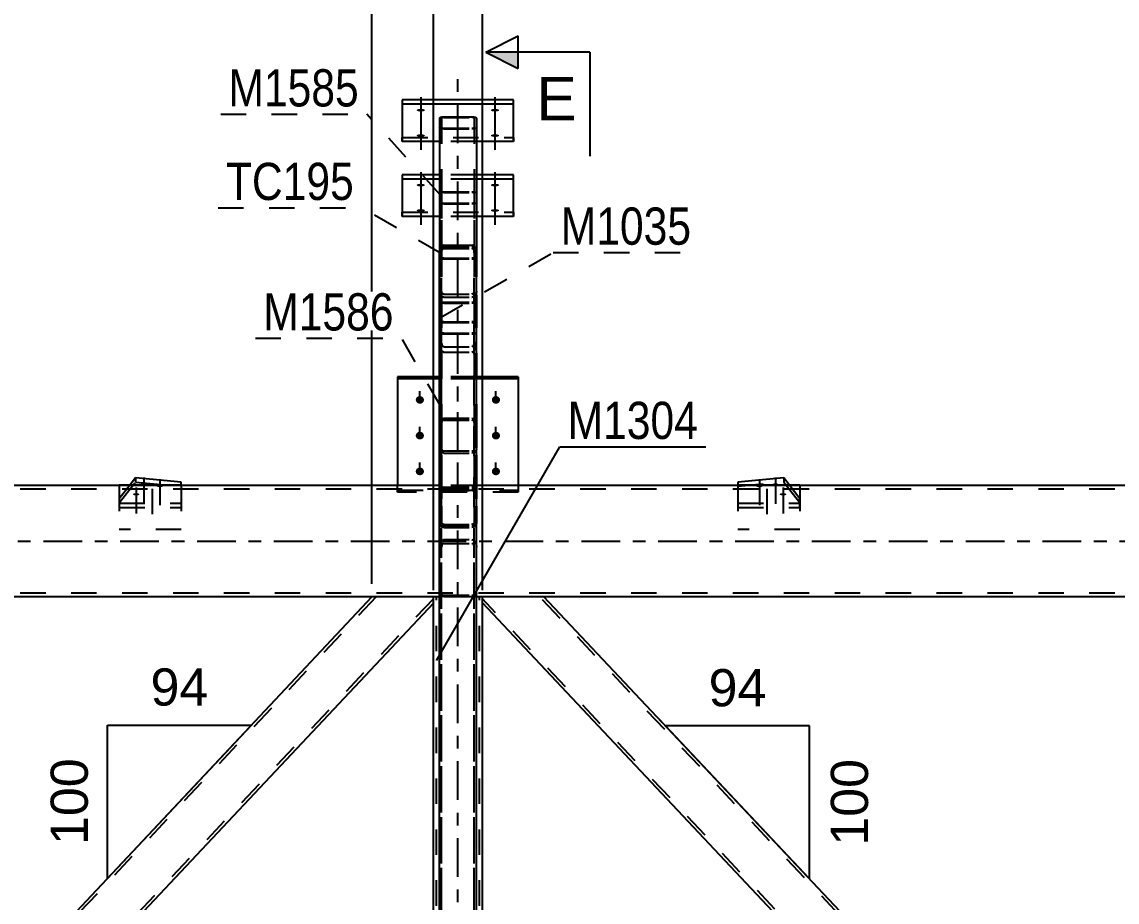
# Model space of a CAD drawing. Header units: millimetres. Extents: x -82 to 1107, y -546 to 295.
# Drawn here: x 76.4 to 160.7, y -27.8 to 40 of the extents above; entities that cross this region are included whole.
import ezdxf

# ---------------------------------------------------------------- set-up
doc = ezdxf.new("R2010")
doc.units = ezdxf.units.MM
doc.linetypes.add('DXK_LINE_DOT2', pattern=[3.9198, 1.9599, -1.9599])
doc.linetypes.add('DXK_LINE_DOT3', pattern=[5.9187, 2.979, -0.9799, 0.9799, -0.9799])
doc.styles.add('Arial', font='ARIAL.TTF', dxfattribs={"height": 0.2})
doc.styles.add('Arial Narrow', font='ARIALN.TTF', dxfattribs={"height": 0.2})

# ---------------------------------------------------------------- blocks, each defined once
blk = doc.blocks.new('Part-761553693-1485 - 1360')
at = {"color": 2, "linetype": 'Continuous'}
for p, q in [((108.557, 32.561), (108.583, 32.604)), ((108.557, 32.561), (108.557, 22.311)), ((108.583, 32.604), (108.657, 32.64)), ((108.657, 32.64), (108.769, 32.664)), ((108.769, 32.664), (108.9, 32.673)), ((108.9, 32.673), (111.071, 32.673)), ((111.071, 32.673), (111.202, 32.664)), ((111.202, 32.664), (111.314, 32.64)), ((111.314, 32.64), (111.388, 32.604)), ((111.388, 32.604), (111.414, 32.561)), ((111.414, 32.561), (111.414, 22.31)), ((108.583, 22.59), (108.557, 22.548)), ((108.642, 22.619), (108.583, 22.59)), ((111.328, 22.619), (111.388, 22.59)), ((111.414, 22.548), (111.388, 22.59))]:
    blk.add_line(p, q, dxfattribs=at)
at = {"color": 7, "linetype": 'DXK_LINE_DOT2'}
for p, q in [((108.741, 32.582), (108.728, 32.561)), ((108.728, 32.561), (108.728, 21.841)), ((108.779, 32.6), (108.741, 32.582)), ((108.834, 32.613), (108.779, 32.6)), ((108.9, 32.617), (108.834, 32.613)), ((108.9, 32.617), (111.071, 32.617)), ((111.137, 32.613), (111.071, 32.617)), ((111.192, 32.6), (111.137, 32.613)), ((111.23, 32.582), (111.192, 32.6)), ((111.243, 32.561), (111.23, 32.582)), ((111.243, 32.561), (111.243, 21.841)), ((108.583, 31.812), (108.557, 31.855)), ((108.657, 31.776), (108.583, 31.812)), ((108.769, 31.752), (108.657, 31.776)), ((108.728, 31.855), (108.741, 31.833)), ((108.741, 31.833), (108.779, 31.815)), ((108.9, 31.743), (108.769, 31.752)), ((108.779, 31.815), (108.834, 31.803)), ((108.834, 31.803), (108.9, 31.799)), ((108.9, 31.799), (111.071, 31.799)), ((108.9, 31.743), (111.071, 31.743)), ((111.071, 31.799), (111.137, 31.803)), ((111.202, 31.752), (111.071, 31.743)), ((111.137, 31.803), (111.192, 31.815)), ((111.192, 31.815), (111.23, 31.833)), ((111.314, 31.776), (111.202, 31.752)), ((111.23, 31.833), (111.243, 31.855)), ((111.388, 31.812), (111.314, 31.776)), ((111.414, 31.855), (111.388, 31.812)), ((108.557, 22.311), (108.557, 21.841)), ((108.657, 22.626), (108.642, 22.619)), ((108.769, 22.651), (108.657, 22.626)), ((108.728, 22.548), (108.741, 22.569)), ((108.741, 22.569), (108.779, 22.587)), ((108.9, 22.659), (108.769, 22.651)), ((108.779, 22.587), (108.834, 22.599)), ((108.834, 22.599), (108.9, 22.603)), ((108.9, 22.659), (111.071, 22.659)), ((108.9, 22.603), (111.071, 22.603)), ((111.202, 22.651), (111.071, 22.659)), ((111.071, 22.603), (111.137, 22.599)), ((111.137, 22.599), (111.192, 22.587)), ((111.192, 22.587), (111.23, 22.569)), ((111.314, 22.626), (111.202, 22.651)), ((111.23, 22.569), (111.243, 22.548)), ((111.314, 22.626), (111.328, 22.619)), ((111.414, 22.31), (111.414, 21.841)), ((108.557, 21.841), (108.583, 21.798)), ((108.583, 21.798), (108.657, 21.762)), ((108.657, 21.762), (108.769, 21.738)), ((108.741, 21.82), (108.728, 21.841)), ((108.779, 21.802), (108.741, 21.82)), ((108.769, 21.738), (108.9, 21.73)), ((108.834, 21.79), (108.779, 21.802)), ((108.9, 21.785), (108.834, 21.79)), ((108.9, 21.785), (111.071, 21.785)), ((108.9, 21.73), (111.071, 21.73)), ((111.137, 21.79), (111.071, 21.785)), ((111.071, 21.73), (111.202, 21.738)), ((111.192, 21.802), (111.137, 21.79)), ((111.23, 21.82), (111.192, 21.802)), ((111.202, 21.738), (111.314, 21.762)), ((111.243, 21.841), (111.23, 21.82)), ((111.314, 21.762), (111.388, 21.798)), ((111.388, 21.798), (111.414, 21.841))]:
    blk.add_line(p, q, dxfattribs=at)
blk = doc.blocks.new('Part-761553693-1488 - 1360')
at = {"color": 2, "linetype": 'Continuous'}
for p, q in [((108.9, 22.791), (108.768, 22.755)), ((108.9, 22.791), (111.071, 22.791)), ((111.202, 22.755), (111.071, 22.791)), ((108.583, 22.494), (108.557, 22.31)), ((108.657, 22.65), (108.583, 22.494)), ((108.768, 22.755), (108.657, 22.65)), ((111.314, 22.65), (111.202, 22.755)), ((111.388, 22.494), (111.314, 22.65)), ((111.414, 22.31), (111.388, 22.494))]:
    blk.add_line(p, q, dxfattribs=at)
at = {"color": 7, "linetype": 'DXK_LINE_DOT2'}
for p, q in [((108.557, 22.31), (108.557, 1.43)), ((108.728, 22.31), (108.741, 22.402)), ((108.728, 22.31), (108.728, 1.43)), ((108.741, 22.402), (108.778, 22.48)), ((108.778, 22.48), (108.834, 22.532)), ((108.834, 22.532), (108.9, 22.551)), ((108.9, 22.551), (111.071, 22.551)), ((111.071, 22.551), (111.137, 22.532)), ((111.137, 22.532), (111.192, 22.48)), ((111.192, 22.48), (111.229, 22.402)), ((111.229, 22.402), (111.243, 22.31)), ((111.243, 22.31), (111.243, 1.43)), ((111.414, 22.31), (111.414, 1.43)), ((108.557, 19.266), (108.583, 19.082)), ((108.583, 19.082), (108.657, 18.926)), ((108.657, 18.926), (108.768, 18.821)), ((108.741, 19.174), (108.728, 19.266)), ((108.768, 19.117), (108.741, 19.174)), ((108.778, 19.096), (108.768, 19.117)), ((108.768, 18.821), (108.9, 18.785)), ((108.834, 19.044), (108.778, 19.096)), ((108.9, 19.025), (108.834, 19.044)), ((108.9, 19.025), (111.071, 19.025)), ((108.9, 18.785), (111.071, 18.785)), ((111.137, 19.044), (111.071, 19.025)), ((111.071, 18.785), (111.202, 18.821)), ((111.192, 19.096), (111.137, 19.044)), ((111.192, 19.096), (111.202, 19.117)), ((111.202, 19.117), (111.229, 19.174)), ((111.202, 18.821), (111.314, 18.926)), ((111.229, 19.174), (111.243, 19.266)), ((111.314, 18.926), (111.388, 19.082)), ((111.388, 19.082), (111.414, 19.266)), ((108.557, 3.726), (108.583, 3.865)), ((108.741, 3.796), (108.728, 3.726)), ((108.778, 3.855), (108.741, 3.796)), ((108.768, 4.061), (108.9, 4.089)), ((108.834, 3.894), (108.778, 3.855)), ((108.9, 3.908), (108.834, 3.894)), ((108.9, 4.089), (111.071, 4.089)), ((108.9, 3.908), (111.071, 3.908)), ((111.071, 4.089), (111.202, 4.061)), ((111.137, 3.894), (111.071, 3.908)), ((111.192, 3.855), (111.137, 3.894)), ((111.229, 3.796), (111.192, 3.855)), ((111.243, 3.726), (111.229, 3.796)), ((111.388, 3.865), (111.414, 3.726)), ((108.583, 1.291), (108.557, 1.43)), ((108.728, 1.43), (108.741, 1.36)), ((108.741, 1.36), (108.778, 1.301)), ((108.9, 1.067), (108.768, 1.095)), ((108.778, 1.301), (108.834, 1.262)), ((108.834, 1.262), (108.9, 1.248)), ((108.9, 1.248), (111.071, 1.248)), ((108.9, 1.067), (111.071, 1.067)), ((111.071, 1.248), (111.137, 1.262)), ((111.202, 1.095), (111.071, 1.067)), ((111.137, 1.262), (111.192, 1.301)), ((111.192, 1.301), (111.229, 1.36)), ((111.229, 1.36), (111.243, 1.43)), ((111.414, 1.43), (111.388, 1.291))]:
    blk.add_line(p, q, dxfattribs=at)
for centre, start, end in [((108.913, 3.739), 114.13751, 159.07387), ((111.058, 3.739), 20.92613, 65.86249), ((108.913, 1.417), 200.92613, 245.86249), ((111.058, 1.417), 294.13751, 339.07387)]:
    blk.add_arc(centre, 0.353, start, end, dxfattribs=at)
blk = doc.blocks.new('Part-761553693-1512 - 1360')
at = {"color": 7, "linetype": 'DXK_LINE_DOT2'}
for p, q in [((108.768, 0.083), (108.9, 0.128)), ((108.9, 0.128), (111.071, 0.128)), ((111.071, 0.128), (111.202, 0.083)), ((108.557, -0.455), (108.583, -0.232)), ((108.557, -74.15), (108.557, -0.455)), ((108.741, -0.344), (108.728, -0.455)), ((108.728, -74.15), (108.728, -0.455)), ((108.9, -0.164), (108.834, -0.186)), ((108.9, -0.164), (111.071, -0.164)), ((111.137, -0.186), (111.071, -0.164)), ((111.243, -0.455), (111.229, -0.344)), ((111.243, -74.15), (111.243, -0.455)), ((111.388, -0.232), (111.414, -0.455)), ((111.414, -74.15), (111.414, -0.455)), ((108.557, -4.014), (108.58, -4.118)), ((108.58, -4.118), (108.583, -4.126)), ((108.583, -4.126), (108.657, -4.187)), ((108.657, -4.187), (108.768, -4.229)), ((108.728, -4.014), (108.741, -4.072)), ((108.741, -4.072), (108.778, -4.118)), ((108.778, -4.118), (108.834, -4.141)), ((108.834, -4.141), (108.9, -4.148)), ((108.9, -4.148), (111.071, -4.148)), ((111.071, -4.148), (111.137, -4.141)), ((111.137, -4.141), (111.192, -4.12)), ((111.192, -4.12), (111.229, -4.072)), ((111.202, -4.229), (111.314, -4.187)), ((111.229, -4.072), (111.243, -4.014)), ((111.314, -4.187), (111.388, -4.126)), ((111.39, -4.118), (111.388, -4.126)), ((111.414, -4.014), (111.39, -4.118)), ((108.768, -4.229), (108.9, -4.243)), ((108.9, -4.243), (111.071, -4.243)), ((111.071, -4.243), (111.202, -4.229))]:
    blk.add_line(p, q, dxfattribs=at)
for centre, radius, start, end in [((109.111, -0.331), 0.538, 129.63838, 169.4395), ((110.859, -0.331), 0.538, 10.5605, 50.36162), ((109.006, -0.393), 0.269, 129.63838, 169.4395), ((110.965, -0.393), 0.269, 10.5605, 50.36162)]:
    blk.add_arc(centre, radius, start, end, dxfattribs=at)
blk = doc.blocks.new('Part-761553693-6361 - 1360')
at = {"color": 7, "linetype": 'DXK_LINE_DOT2'}
for p, q in [((108.557, -36.224), (108.557, 18.785)), ((108.728, 18.785), (108.557, 18.785)), ((108.728, -36.224), (108.728, 18.785)), ((111.243, -36.224), (111.243, 18.785)), ((111.243, 18.785), (111.414, 18.785)), ((111.414, -36.224), (111.414, 18.785)), ((108.583, 18.415), (108.557, 18.475)), ((108.657, 18.364), (108.583, 18.415)), ((108.768, 18.33), (108.657, 18.364)), ((108.728, 18.475), (108.741, 18.445)), ((108.741, 18.445), (108.778, 18.42)), ((108.9, 18.318), (108.768, 18.33)), ((108.778, 18.42), (108.834, 18.402)), ((108.834, 18.402), (108.9, 18.396)), ((108.9, 18.396), (111.071, 18.396)), ((108.9, 18.318), (111.071, 18.318)), ((111.071, 18.396), (111.137, 18.402)), ((111.202, 18.33), (111.071, 18.318)), ((111.137, 18.402), (111.192, 18.42)), ((111.192, 18.42), (111.229, 18.445)), ((111.314, 18.364), (111.202, 18.33)), ((111.229, 18.445), (111.243, 18.475)), ((111.388, 18.415), (111.314, 18.364)), ((111.414, 18.475), (111.388, 18.415)), ((108.557, 15.351), (108.583, 15.05)), ((108.741, 15.2), (108.728, 15.351)), ((111.243, 15.351), (111.229, 15.2)), ((111.388, 15.05), (111.414, 15.351)), ((108.768, 14.624), (108.9, 14.565)), ((108.9, 14.958), (108.834, 14.988)), ((108.9, 14.958), (111.071, 14.958)), ((108.9, 14.565), (111.071, 14.565)), ((111.137, 14.988), (111.071, 14.958)), ((111.071, 14.565), (111.202, 14.624)), ((108.557, -34.232), (108.583, -34.112)), ((108.583, -34.112), (108.657, -34.01)), ((108.657, -34.01), (108.768, -33.942)), ((108.741, -34.172), (108.728, -34.232)), ((108.778, -34.121), (108.741, -34.172)), ((108.768, -33.942), (108.9, -33.918)), ((108.834, -34.087), (108.778, -34.121)), ((108.9, -34.075), (108.834, -34.087)), ((108.9, -33.918), (111.071, -33.918)), ((108.9, -34.075), (111.071, -34.075)), ((111.071, -33.918), (111.202, -33.942)), ((111.137, -34.087), (111.071, -34.075)), ((111.192, -34.121), (111.137, -34.087)), ((111.229, -34.172), (111.192, -34.121)), ((111.202, -33.942), (111.314, -34.01)), ((111.243, -34.232), (111.229, -34.172)), ((111.314, -34.01), (111.388, -34.112)), ((111.388, -34.112), (111.414, -34.232)), ((108.583, -36.344), (108.557, -36.224)), ((108.728, -36.224), (108.741, -36.284)), ((111.229, -36.284), (111.243, -36.224)), ((111.414, -36.224), (111.388, -36.344)), ((108.657, -36.446), (108.583, -36.344)), ((108.768, -36.514), (108.657, -36.446)), ((108.741, -36.284), (108.778, -36.335)), ((108.9, -36.538), (108.768, -36.514)), ((108.778, -36.335), (108.834, -36.369)), ((108.834, -36.369), (108.9, -36.381)), ((108.9, -36.381), (111.071, -36.381)), ((108.9, -36.538), (111.071, -36.538)), ((111.071, -36.381), (111.137, -36.369)), ((111.202, -36.514), (111.071, -36.538)), ((111.137, -36.369), (111.192, -36.335)), ((111.192, -36.335), (111.229, -36.284)), ((111.314, -36.446), (111.202, -36.514)), ((111.388, -36.344), (111.314, -36.446))]:
    blk.add_line(p, q, dxfattribs=at)
for centre, radius, start, end in [((109.138, 15.247), 0.4, 186.67678, 220.44849), ((110.833, 15.247), 0.4, 319.55151, 353.32322), ((109.377, 15.143), 0.799, 186.67678, 220.44849), ((110.594, 15.143), 0.799, 319.55151, 353.32322)]:
    blk.add_arc(centre, radius, start, end, dxfattribs=at)
blk = doc.blocks.new('Part-761553693-1588 - 1360')
at = {"color": 7, "linetype": 'DXK_LINE_DOT2'}
for p, q in [((108.583, 9.275), (108.657, 9.379)), ((108.657, 9.379), (108.768, 9.449)), ((108.768, 9.449), (108.9, 9.474)), ((108.834, 9.3), (108.778, 9.265)), ((108.9, 9.313), (108.834, 9.3)), ((108.9, 9.474), (111.071, 9.474)), ((108.9, 9.313), (111.071, 9.313)), ((111.071, 9.474), (111.202, 9.449)), ((111.137, 9.3), (111.071, 9.313)), ((111.192, 9.265), (111.137, 9.3)), ((111.202, 9.449), (111.314, 9.379)), ((111.314, 9.379), (111.388, 9.275)), ((108.557, 9.151), (108.583, 9.275)), ((108.557, 9.151), (108.557, 1.486)), ((108.741, 9.213), (108.728, 9.151)), ((108.728, 9.151), (108.728, 1.486)), ((108.778, 9.265), (108.741, 9.213)), ((111.229, 9.213), (111.192, 9.265)), ((111.243, 9.151), (111.229, 9.213)), ((111.243, 9.151), (111.243, 1.486)), ((111.388, 9.275), (111.414, 9.151)), ((111.414, 9.151), (111.414, 1.486)), ((108.583, 6.988), (108.557, 7.111)), ((108.657, 6.883), (108.583, 6.988)), ((108.768, 6.813), (108.657, 6.883)), ((108.728, 7.111), (108.741, 7.049)), ((108.741, 7.049), (108.778, 6.997)), ((108.9, 6.789), (108.768, 6.813)), ((108.778, 6.997), (108.834, 6.962)), ((108.834, 6.962), (108.9, 6.95)), ((108.9, 6.95), (111.071, 6.95)), ((108.9, 6.789), (111.071, 6.789)), ((111.071, 6.95), (111.137, 6.962)), ((111.202, 6.813), (111.071, 6.789)), ((111.137, 6.962), (111.192, 6.997)), ((111.192, 6.997), (111.229, 7.049)), ((111.314, 6.883), (111.202, 6.813)), ((111.229, 7.049), (111.243, 7.111)), ((111.388, 6.988), (111.314, 6.883)), ((111.414, 7.111), (111.388, 6.988)), ((108.579, 3.916), (108.557, 3.797)), ((108.583, 3.936), (108.579, 3.916)), ((108.728, 3.797), (108.741, 3.866)), ((108.741, 3.866), (108.778, 3.926)), ((108.9, 4.162), (108.768, 4.134)), ((108.778, 3.926), (108.834, 3.965)), ((108.834, 3.965), (108.9, 3.979)), ((108.9, 4.162), (111.071, 4.162)), ((108.9, 3.979), (111.071, 3.979)), ((111.202, 4.134), (111.071, 4.162)), ((111.071, 3.979), (111.137, 3.965)), ((111.137, 3.965), (111.192, 3.926)), ((111.192, 3.926), (111.229, 3.866)), ((111.229, 3.866), (111.243, 3.797)), ((111.392, 3.916), (111.388, 3.936)), ((111.414, 3.797), (111.392, 3.916)), ((108.557, 1.486), (108.583, 1.346)), ((108.741, 1.416), (108.728, 1.486)), ((108.778, 1.357), (108.741, 1.416)), ((108.768, 1.149), (108.9, 1.121)), ((108.834, 1.317), (108.778, 1.357)), ((108.9, 1.303), (108.834, 1.317)), ((108.9, 1.303), (111.071, 1.303)), ((108.9, 1.121), (111.071, 1.121)), ((111.137, 1.317), (111.071, 1.303)), ((111.071, 1.121), (111.202, 1.149)), ((111.192, 1.357), (111.137, 1.317)), ((111.229, 1.416), (111.192, 1.357)), ((111.243, 1.486), (111.229, 1.416)), ((111.388, 1.346), (111.414, 1.486))]:
    blk.add_line(p, q, dxfattribs=at)
for centre, start, end in [((108.915, 3.811), 114.31996, 159.24168), ((111.056, 3.811), 20.75832, 65.68004), ((108.915, 1.472), 200.75832, 245.68004), ((111.056, 1.472), 294.31996, 339.24168)]:
    blk.add_arc(centre, 0.355, start, end, dxfattribs=at)
blk = doc.blocks.new('Part-761553693-1597 - 1360')
at = {"color": 2, "linetype": 'Continuous'}
for p, q in [((105.698, 28.208), (105.698, 27.884)), ((108.557, 28.208), (105.698, 28.208)), ((105.698, 27.884), (105.698, 25.002)), ((108.557, 27.884), (105.698, 27.884)), ((114.27, 28.208), (111.414, 28.208)), ((114.27, 27.884), (111.414, 27.884)), ((114.27, 27.884), (114.27, 28.208)), ((114.27, 25.002), (114.27, 27.884)), ((108.557, 25.002), (105.698, 25.002)), ((114.27, 25.002), (111.414, 25.002))]:
    blk.add_line(p, q, dxfattribs=at)
at = {"color": 7, "linetype": 'DXK_LINE_DOT2'}
for p, q in [((111.414, 28.208), (108.557, 28.208)), ((111.414, 27.884), (108.557, 27.884)), ((105.698, 25.002), (105.698, 25.326)), ((105.698, 25.326), (114.27, 25.326)), ((114.27, 25.326), (114.27, 25.002)), ((111.414, 25.002), (108.557, 25.002))]:
    blk.add_line(p, q, dxfattribs=at)
blk = doc.blocks.new('Part-761553693-1600 - 1360')
at = {"color": 2, "linetype": 'Continuous'}
for p, q in [((105.343, 12.65), (105.343, 4.286)), ((108.557, 12.65), (105.343, 12.65)), ((114.628, 12.65), (111.414, 12.65)), ((114.628, 12.65), (114.628, 4.286)), ((108.557, 12.494), (105.343, 12.494)), ((114.628, 12.494), (111.414, 12.494))]:
    blk.add_line(p, q, dxfattribs=at)
at = {"color": 7, "linetype": 'DXK_LINE_DOT2'}
for p, q in [((108.583, 12.65), (108.557, 12.65)), ((111.414, 12.65), (108.583, 12.65)), ((108.583, 12.494), (108.557, 12.494)), ((111.414, 12.494), (108.583, 12.494)), ((105.343, 3.768), (105.343, 4.286)), ((114.628, 4.286), (114.628, 3.768)), ((105.343, 3.925), (114.628, 3.925)), ((114.628, 3.768), (105.343, 3.768))]:
    blk.add_line(p, q, dxfattribs=at)
blk = doc.blocks.new('Part-761553693-1609 - 1360')
at = {"color": 2, "linetype": 'Continuous'}
for p, q in [((131.55, 4.341), (131.55, 4.286)), ((131.55, 4.341), (136.325, 4.341)), ((136.325, 4.341), (136.325, 4.286))]:
    blk.add_line(p, q, dxfattribs=at)
at = {"color": 7, "linetype": 'DXK_LINE_DOT2'}
for p, q in [((131.55, 4.286), (131.55, 0.912)), ((136.325, 4.286), (136.325, 0.912)), ((136.325, 0.912), (131.55, 0.912))]:
    blk.add_line(p, q, dxfattribs=at)
blk = doc.blocks.new('Part-761553693-1681 - 1360')
at = {"color": 2, "linetype": 'Continuous'}
for p, q in [((108.557, 4.286), (12.957, 4.286)), ((279.985, 4.286), (111.414, 4.286)), ((108.557, -4.286), (22.558, -4.286)), ((279.985, -4.286), (111.414, -4.286))]:
    blk.add_line(p, q, dxfattribs=at)
at = {"color": 7, "linetype": 'DXK_LINE_DOT2'}
for p, q in [((111.414, 4.286), (108.557, 4.286)), ((681.897, 4), (12.957, 4)), ((681.897, -4), (12.957, -4)), ((111.414, -4.286), (108.557, -4.286))]:
    blk.add_line(p, q, dxfattribs=at)
at = {"color": 7, "linetype": 'DXK_LINE_DOT3'}
blk.add_line((12.957, 0), (681.897, 0), dxfattribs=at)
blk = doc.blocks.new('Part-761553693-1684 - 1360')
at = {"color": 7, "linetype": 'DXK_LINE_DOT2'}
for p, q in [((83.913, 2.954), (85.161, 4.56)), ((84.74, 4.341), (83.913, 3.277)), ((85.161, 4.882), (85.161, 4.56)), ((85.161, 4.56), (88.689, 4.239)), ((88.689, 4.341), (88.689, 2.6)), ((83.913, 3.277), (83.913, 2.6)), ((83.913, 2.922), (88.689, 2.922)), ((83.913, 2.6), (88.689, 2.6))]:
    blk.add_line(p, q, dxfattribs=at)
at = {"color": 2, "linetype": 'Continuous'}
for p, q in [((85.161, 4.882), (84.74, 4.341)), ((88.689, 4.561), (85.161, 4.882)), ((88.689, 4.341), (88.689, 4.561))]:
    blk.add_line(p, q, dxfattribs=at)
blk = doc.blocks.new('Part-761553693-1693 - 1360')
at = {"color": 2, "linetype": 'Continuous'}
for p, q in [((135.076, 4.882), (131.55, 4.561)), ((131.55, 4.561), (131.55, 4.341)), ((135.497, 4.341), (135.076, 4.882))]:
    blk.add_line(p, q, dxfattribs=at)
at = {"color": 7, "linetype": 'DXK_LINE_DOT2'}
for p, q in [((131.55, 4.239), (135.076, 4.56)), ((131.55, 4.341), (131.55, 2.6)), ((135.076, 4.882), (135.076, 4.56)), ((135.076, 4.56), (136.325, 2.955)), ((136.325, 3.277), (135.497, 4.341)), ((131.55, 2.922), (136.325, 2.922)), ((131.55, 2.6), (136.325, 2.6)), ((136.325, 2.6), (136.325, 3.277))]:
    blk.add_line(p, q, dxfattribs=at)
blk = doc.blocks.new('Bolt-761553693-1834 - 1360')
at = {"linetype": 'Continuous'}
for points in [[(112.842, 27.521), (112.907, 27.519), (112.969, 27.512), (113.026, 27.501), (113.075, 27.487), (113.114, 27.47), (113.14, 27.45), (113.154, 27.429), (113.154, 27.408), (113.14, 27.387), (113.114, 27.368), (113.075, 27.35), (113.026, 27.336), (112.969, 27.325), (112.907, 27.319), (112.842, 27.316), (112.776, 27.319), (112.714, 27.325), (112.657, 27.336), (112.608, 27.35), (112.569, 27.368), (112.543, 27.387), (112.529, 27.408), (112.529, 27.429), (112.543, 27.45), (112.569, 27.47), (112.608, 27.487), (112.657, 27.501), (112.714, 27.512), (112.776, 27.519)], [(112.842, 25.569), (112.907, 25.567), (112.969, 25.56), (113.026, 25.549), (113.075, 25.535), (113.114, 25.518), (113.14, 25.498), (113.154, 25.477), (113.154, 25.456), (113.14, 25.435), (113.114, 25.416), (113.075, 25.398), (113.026, 25.384), (112.969, 25.373), (112.907, 25.367), (112.842, 25.364), (112.776, 25.367), (112.714, 25.373), (112.657, 25.384), (112.608, 25.398), (112.569, 25.416), (112.543, 25.435), (112.529, 25.456), (112.529, 25.477), (112.543, 25.498), (112.569, 25.518), (112.608, 25.535), (112.657, 25.549), (112.714, 25.56), (112.776, 25.567)]]:
    blk.add_hatch(color=1, dxfattribs=at).paths.add_polyline_path(points)
at = {"color": 1, "linetype": 'Continuous'}
for p, q in [((112.842, 28.418), (112.842, 26.311)), ((112.842, 26.466), (112.842, 24.359))]:
    blk.add_line(p, q, dxfattribs=at)
blk = doc.blocks.new('Bolt-761553693-1735 - 1360')
at = {"linetype": 'Continuous'}
for points in [[(85.797, 4.281), (85.744, 4.283), (85.693, 4.289), (85.646, 4.298), (85.606, 4.31), (85.574, 4.325), (85.553, 4.342), (85.541, 4.36), (85.541, 4.378), (85.553, 4.396), (85.574, 4.413), (85.606, 4.428), (85.646, 4.44), (85.693, 4.45), (85.744, 4.455), (85.797, 4.457), (85.851, 4.455), (85.902, 4.45), (85.948, 4.44), (85.988, 4.428), (86.02, 4.413), (86.042, 4.396), (86.053, 4.378), (86.053, 4.36), (86.042, 4.342), (86.02, 4.325), (85.988, 4.31), (85.948, 4.298), (85.902, 4.289), (85.851, 4.283)], [(87.04, 4.168), (86.986, 4.17), (86.935, 4.176), (86.889, 4.185), (86.849, 4.197), (86.817, 4.212), (86.795, 4.229), (86.784, 4.247), (86.784, 4.265), (86.795, 4.283), (86.817, 4.3), (86.849, 4.315), (86.889, 4.327), (86.935, 4.337), (86.986, 4.342), (87.04, 4.344), (87.093, 4.342), (87.144, 4.337), (87.191, 4.327), (87.231, 4.315), (87.262, 4.3), (87.284, 4.283), (87.295, 4.265), (87.295, 4.247), (87.284, 4.229), (87.262, 4.212), (87.231, 4.197), (87.191, 4.185), (87.144, 4.176), (87.093, 4.17)], [(85.21, 3.526), (85.156, 3.528), (85.105, 3.533), (85.059, 3.543), (85.019, 3.555), (84.987, 3.57), (84.965, 3.587), (84.954, 3.605), (84.954, 3.623), (84.965, 3.641), (84.987, 3.658), (85.019, 3.673), (85.059, 3.685), (85.105, 3.694), (85.156, 3.7), (85.21, 3.702), (85.263, 3.7), (85.315, 3.694), (85.361, 3.685), (85.401, 3.673), (85.433, 3.658), (85.454, 3.641), (85.466, 3.623), (85.466, 3.605), (85.454, 3.587), (85.433, 3.57), (85.401, 3.555), (85.361, 3.543), (85.315, 3.533), (85.263, 3.528)]]:
    blk.add_hatch(color=1, dxfattribs=at).paths.add_polyline_path(points)
at = {"color": 1, "linetype": 'Continuous'}
for p, q in [((85.797, 4.906), (85.797, 2.893)), ((87.04, 4.793), (87.04, 2.78)), ((85.21, 4.151), (85.21, 2.137))]:
    blk.add_line(p, q, dxfattribs=at)
at = {"color": 1, "linetype": 'DXK_LINE_DOT2'}
blk.add_line((86.452, 4.038), (86.452, 2.024), dxfattribs=at)
blk = doc.blocks.new('Part-761553693-1741 - 1360')
at = {"color": 2, "linetype": 'Continuous'}
for p, q in [((108.768, 22.755), (108.9, 22.791)), ((108.9, 22.791), (111.071, 22.791)), ((111.071, 22.791), (111.202, 22.755)), ((108.557, 22.31), (108.583, 22.494)), ((108.557, -75.762), (108.557, 22.31)), ((108.583, 22.494), (108.657, 22.65)), ((108.657, 22.65), (108.768, 22.755)), ((111.202, 22.755), (111.314, 22.65)), ((111.314, 22.65), (111.388, 22.494)), ((111.388, 22.494), (111.414, 22.31)), ((111.414, -75.762), (111.414, 22.31))]:
    blk.add_line(p, q, dxfattribs=at)
at = {"color": 7, "linetype": 'DXK_LINE_DOT2'}
for p, q in [((108.741, 22.402), (108.728, 22.31)), ((108.728, -75.762), (108.728, 22.31)), ((108.778, 22.48), (108.741, 22.402)), ((108.834, 22.532), (108.778, 22.48)), ((108.9, 22.551), (108.834, 22.532)), ((108.9, 22.551), (111.071, 22.551)), ((111.137, 22.532), (111.071, 22.551)), ((111.192, 22.48), (111.137, 22.532)), ((111.229, 22.402), (111.192, 22.48)), ((111.243, 22.31), (111.229, 22.402)), ((111.243, -75.762), (111.243, 22.31)), ((108.583, 19.082), (108.557, 19.266)), ((108.657, 18.926), (108.583, 19.082)), ((108.768, 18.821), (108.657, 18.926)), ((108.741, 19.174), (108.728, 19.266)), ((108.768, 19.117), (108.741, 19.174)), ((108.778, 19.096), (108.768, 19.117)), ((108.9, 18.785), (108.768, 18.821)), ((108.778, 19.096), (108.834, 19.044)), ((108.834, 19.044), (108.9, 19.025)), ((108.9, 19.025), (111.071, 19.025)), ((108.9, 18.785), (111.071, 18.785)), ((111.071, 19.025), (111.137, 19.044)), ((111.202, 18.821), (111.071, 18.785)), ((111.137, 19.044), (111.192, 19.096)), ((111.192, 19.096), (111.202, 19.117)), ((111.202, 19.117), (111.229, 19.174)), ((111.314, 18.926), (111.202, 18.821)), ((111.229, 19.174), (111.243, 19.266)), ((111.388, 19.082), (111.314, 18.926)), ((111.414, 19.266), (111.388, 19.082))]:
    blk.add_line(p, q, dxfattribs=at)
blk = doc.blocks.new('Part-761553693-1890 - 1360')
at = {"color": 2, "linetype": 'Continuous'}
for p, q in [((111.872, -4.752), (111.872, -4.286)), ((150.359, -45.608), (111.872, -4.752)), ((152.951, -42.86), (116.614, -4.286)), ((152.951, -42.86), (152.637, -43.193)), ((152.637, -43.193), (150.359, -45.608))]:
    blk.add_line(p, q, dxfattribs=at)
at = {"color": 7, "linetype": 'DXK_LINE_DOT2'}
for p, q in [((116.614, -4.286), (111.872, -4.286)), ((150.516, -45.442), (111.872, -4.419)), ((152.794, -43.027), (116.3, -4.286)), ((152.927, -42.886), (152.637, -43.193)), ((150.516, -45.442), (150.528, -45.429))]:
    blk.add_line(p, q, dxfattribs=at)
blk = doc.blocks.new('Bolt-761553693-1835 - 1360')
at = {"linetype": 'Continuous'}
for points in [[(112.842, 33.286), (112.907, 33.284), (112.969, 33.277), (113.026, 33.267), (113.075, 33.252), (113.114, 33.235), (113.14, 33.215), (113.154, 33.194), (113.154, 33.173), (113.14, 33.152), (113.114, 33.133), (113.075, 33.115), (113.026, 33.101), (112.969, 33.09), (112.907, 33.084), (112.842, 33.082), (112.776, 33.084), (112.714, 33.09), (112.657, 33.101), (112.608, 33.115), (112.569, 33.133), (112.543, 33.152), (112.529, 33.173), (112.529, 33.194), (112.543, 33.215), (112.569, 33.235), (112.608, 33.252), (112.657, 33.267), (112.714, 33.277), (112.776, 33.284)], [(112.842, 31.334), (112.907, 31.332), (112.969, 31.325), (113.026, 31.314), (113.075, 31.3), (113.114, 31.283), (113.14, 31.263), (113.154, 31.242), (113.154, 31.221), (113.14, 31.2), (113.114, 31.181), (113.075, 31.163), (113.026, 31.149), (112.969, 31.138), (112.907, 31.132), (112.842, 31.13), (112.776, 31.132), (112.714, 31.138), (112.657, 31.149), (112.608, 31.163), (112.569, 31.181), (112.543, 31.2), (112.529, 31.221), (112.529, 31.242), (112.543, 31.263), (112.569, 31.283), (112.608, 31.3), (112.657, 31.314), (112.714, 31.325), (112.776, 31.332)]]:
    blk.add_hatch(color=1, dxfattribs=at).paths.add_polyline_path(points)
at = {"color": 1, "linetype": 'Continuous'}
for p, q in [((112.842, 34.183), (112.842, 32.076)), ((112.842, 32.231), (112.842, 30.124))]:
    blk.add_line(p, q, dxfattribs=at)
blk = doc.blocks.new('Bolt-761553693-1837 - 1360')
at = {"linetype": 'Continuous'}
for points in [[(107.057, 11.179), (107.122, 11.172), (107.185, 11.153), (107.242, 11.122), (107.29, 11.081), (107.329, 11.031), (107.356, 10.974), (107.369, 10.914), (107.369, 10.852), (107.356, 10.792), (107.329, 10.736), (107.29, 10.686), (107.242, 10.644), (107.185, 10.613), (107.122, 10.594), (107.057, 10.588), (106.991, 10.594), (106.929, 10.613), (106.872, 10.644), (106.823, 10.686), (106.785, 10.736), (106.758, 10.792), (106.744, 10.852), (106.744, 10.914), (106.758, 10.974), (106.785, 11.031), (106.823, 11.081), (106.872, 11.122), (106.929, 11.153), (106.991, 11.172)], [(112.914, 11.179), (112.979, 11.172), (113.042, 11.153), (113.099, 11.122), (113.148, 11.081), (113.186, 11.031), (113.213, 10.974), (113.227, 10.914), (113.227, 10.852), (113.213, 10.792), (113.186, 10.736), (113.148, 10.686), (113.099, 10.644), (113.042, 10.613), (112.979, 10.594), (112.914, 10.588), (112.849, 10.594), (112.786, 10.613), (112.729, 10.644), (112.68, 10.686), (112.642, 10.736), (112.615, 10.792), (112.601, 10.852), (112.601, 10.914), (112.615, 10.974), (112.642, 11.031), (112.68, 11.081), (112.729, 11.122), (112.786, 11.153), (112.849, 11.172)], [(107.057, 8.427), (107.122, 8.42), (107.185, 8.401), (107.242, 8.37), (107.29, 8.329), (107.329, 8.279), (107.356, 8.223), (107.369, 8.162), (107.369, 8.1), (107.356, 8.04), (107.329, 7.984), (107.29, 7.934), (107.242, 7.892), (107.185, 7.861), (107.122, 7.842), (107.057, 7.836), (106.991, 7.842), (106.929, 7.861), (106.872, 7.892), (106.823, 7.934), (106.785, 7.984), (106.758, 8.04), (106.744, 8.1), (106.744, 8.162), (106.758, 8.223), (106.785, 8.279), (106.823, 8.329), (106.872, 8.37), (106.929, 8.401), (106.991, 8.42)], [(112.914, 8.427), (112.979, 8.42), (113.042, 8.401), (113.099, 8.37), (113.148, 8.329), (113.186, 8.279), (113.213, 8.223), (113.227, 8.162), (113.227, 8.1), (113.213, 8.04), (113.186, 7.984), (113.148, 7.934), (113.099, 7.892), (113.042, 7.861), (112.979, 7.842), (112.914, 7.836), (112.849, 7.842), (112.786, 7.861), (112.729, 7.892), (112.68, 7.934), (112.642, 7.984), (112.615, 8.04), (112.601, 8.1), (112.601, 8.162), (112.615, 8.223), (112.642, 8.279), (112.68, 8.329), (112.729, 8.37), (112.786, 8.401), (112.849, 8.42)], [(107.057, 5.675), (107.122, 5.668), (107.185, 5.649), (107.242, 5.618), (107.29, 5.577), (107.329, 5.527), (107.356, 5.471), (107.369, 5.41), (107.369, 5.348), (107.356, 5.288), (107.329, 5.232), (107.29, 5.182), (107.242, 5.14), (107.185, 5.109), (107.122, 5.09), (107.057, 5.084), (106.991, 5.09), (106.929, 5.109), (106.872, 5.14), (106.823, 5.182), (106.785, 5.232), (106.758, 5.288), (106.744, 5.348), (106.744, 5.41), (106.758, 5.471), (106.785, 5.527), (106.823, 5.577), (106.872, 5.618), (106.929, 5.649), (106.991, 5.668)], [(112.914, 5.675), (112.979, 5.668), (113.042, 5.649), (113.099, 5.618), (113.148, 5.577), (113.186, 5.527), (113.213, 5.471), (113.227, 5.41), (113.227, 5.348), (113.213, 5.288), (113.186, 5.232), (113.148, 5.182), (113.099, 5.14), (113.042, 5.109), (112.979, 5.09), (112.914, 5.084), (112.849, 5.09), (112.786, 5.109), (112.729, 5.14), (112.68, 5.182), (112.642, 5.232), (112.615, 5.288), (112.601, 5.348), (112.601, 5.41), (112.615, 5.471), (112.642, 5.527), (112.68, 5.577), (112.729, 5.618), (112.786, 5.649), (112.849, 5.668)]]:
    blk.add_hatch(color=1, dxfattribs=at).paths.add_polyline_path(points)
at = {"color": 1, "linetype": 'Continuous'}
for p, q in [((107.057, 10.756), (107.057, 11.567)), ((112.914, 10.756), (112.914, 11.567)), ((107.057, 8.004), (107.057, 8.815)), ((112.914, 8.004), (112.914, 8.815)), ((107.057, 5.252), (107.057, 6.063)), ((112.914, 5.252), (112.914, 6.063))]:
    blk.add_line(p, q, dxfattribs=at)
at = {"color": 1, "linetype": 'DXK_LINE_DOT2'}
for p, q in [((109.985, 10.756), (109.985, 11.567)), ((109.985, 5.252), (109.985, 6.063))]:
    blk.add_line(p, q, dxfattribs=at)
blk = doc.blocks.new('Bolt-761553693-1838 - 1360')
at = {"linetype": 'Continuous'}
for points in [[(133.198, 4.168), (133.145, 4.17), (133.093, 4.176), (133.047, 4.185), (133.007, 4.197), (132.975, 4.212), (132.953, 4.229), (132.942, 4.247), (132.942, 4.265), (132.953, 4.283), (132.975, 4.3), (133.007, 4.315), (133.047, 4.327), (133.093, 4.337), (133.145, 4.342), (133.198, 4.344), (133.251, 4.342), (133.303, 4.337), (133.349, 4.327), (133.389, 4.315), (133.421, 4.3), (133.443, 4.283), (133.454, 4.265), (133.454, 4.247), (133.443, 4.229), (133.421, 4.212), (133.389, 4.197), (133.349, 4.185), (133.303, 4.176), (133.251, 4.17)], [(134.44, 4.281), (134.387, 4.283), (134.336, 4.289), (134.289, 4.298), (134.249, 4.311), (134.218, 4.325), (134.196, 4.342), (134.185, 4.36), (134.185, 4.379), (134.196, 4.397), (134.218, 4.413), (134.249, 4.428), (134.289, 4.441), (134.336, 4.45), (134.387, 4.455), (134.44, 4.457), (134.494, 4.455), (134.545, 4.45), (134.592, 4.441), (134.632, 4.428), (134.663, 4.413), (134.685, 4.397), (134.696, 4.379), (134.696, 4.36), (134.685, 4.342), (134.663, 4.325), (134.632, 4.311), (134.592, 4.298), (134.545, 4.289), (134.494, 4.283)], [(135.028, 3.526), (134.975, 3.528), (134.924, 3.534), (134.877, 3.543), (134.837, 3.555), (134.806, 3.57), (134.784, 3.587), (134.772, 3.605), (134.772, 3.623), (134.784, 3.641), (134.806, 3.658), (134.837, 3.673), (134.877, 3.685), (134.924, 3.694), (134.975, 3.7), (135.028, 3.702), (135.082, 3.7), (135.133, 3.694), (135.179, 3.685), (135.219, 3.673), (135.251, 3.658), (135.273, 3.641), (135.284, 3.623), (135.284, 3.605), (135.273, 3.587), (135.251, 3.57), (135.219, 3.555), (135.179, 3.543), (135.133, 3.534), (135.082, 3.528)]]:
    blk.add_hatch(color=1, dxfattribs=at).paths.add_polyline_path(points)
at = {"color": 1, "linetype": 'Continuous'}
for p, q in [((133.198, 4.793), (133.198, 2.78)), ((134.44, 4.906), (134.44, 2.893)), ((135.028, 4.151), (135.028, 2.137))]:
    blk.add_line(p, q, dxfattribs=at)
at = {"color": 1, "linetype": 'DXK_LINE_DOT2'}
blk.add_line((133.786, 4.038), (133.786, 2.024), dxfattribs=at)
blk = doc.blocks.new('Bolt-761553693-1839 - 1360')
at = {"linetype": 'Continuous'}
for points in [[(107.127, 27.521), (107.193, 27.519), (107.255, 27.512), (107.312, 27.501), (107.361, 27.487), (107.399, 27.47), (107.426, 27.45), (107.44, 27.429), (107.44, 27.408), (107.426, 27.387), (107.399, 27.368), (107.361, 27.35), (107.312, 27.336), (107.255, 27.325), (107.193, 27.319), (107.127, 27.317), (107.062, 27.319), (106.999, 27.325), (106.943, 27.336), (106.894, 27.35), (106.855, 27.368), (106.828, 27.387), (106.815, 27.408), (106.815, 27.429), (106.828, 27.45), (106.855, 27.47), (106.894, 27.487), (106.943, 27.501), (106.999, 27.512), (107.062, 27.519)], [(107.127, 25.569), (107.193, 25.567), (107.255, 25.56), (107.312, 25.549), (107.361, 25.535), (107.399, 25.518), (107.426, 25.498), (107.44, 25.477), (107.44, 25.456), (107.426, 25.435), (107.399, 25.416), (107.361, 25.398), (107.312, 25.384), (107.255, 25.373), (107.193, 25.367), (107.127, 25.364), (107.062, 25.367), (106.999, 25.373), (106.943, 25.384), (106.894, 25.398), (106.855, 25.416), (106.828, 25.435), (106.815, 25.456), (106.815, 25.477), (106.828, 25.498), (106.855, 25.518), (106.894, 25.535), (106.943, 25.549), (106.999, 25.56), (107.062, 25.567)]]:
    blk.add_hatch(color=1, dxfattribs=at).paths.add_polyline_path(points)
at = {"color": 1, "linetype": 'Continuous'}
for p, q in [((107.127, 28.418), (107.127, 26.311)), ((107.127, 26.466), (107.127, 24.359))]:
    blk.add_line(p, q, dxfattribs=at)
blk = doc.blocks.new('Part-761553693-1877 - 1360')
at = {"color": 2, "linetype": 'Continuous'}
for p, q in [((105.698, 33.973), (105.698, 33.649)), ((114.27, 33.973), (105.698, 33.973)), ((114.27, 33.649), (114.27, 33.973)), ((105.698, 33.649), (105.698, 30.767)), ((114.27, 33.649), (105.698, 33.649)), ((114.27, 30.767), (114.27, 33.649)), ((108.557, 30.767), (105.698, 30.767)), ((114.27, 30.767), (111.414, 30.767))]:
    blk.add_line(p, q, dxfattribs=at)
at = {"color": 7, "linetype": 'DXK_LINE_DOT2'}
for p, q in [((105.698, 30.767), (105.698, 31.091)), ((105.698, 31.091), (114.27, 31.091)), ((111.414, 30.767), (108.557, 30.767)), ((114.27, 31.091), (114.27, 30.767))]:
    blk.add_line(p, q, dxfattribs=at)
blk = doc.blocks.new('Bolt-761553693-1880 - 1360')
at = {"linetype": 'Continuous'}
for points in [[(107.127, 33.286), (107.193, 33.284), (107.255, 33.277), (107.312, 33.267), (107.361, 33.252), (107.399, 33.235), (107.426, 33.215), (107.44, 33.195), (107.44, 33.173), (107.426, 33.152), (107.399, 33.133), (107.361, 33.115), (107.312, 33.101), (107.255, 33.09), (107.193, 33.084), (107.127, 33.082), (107.062, 33.084), (106.999, 33.09), (106.943, 33.101), (106.894, 33.115), (106.855, 33.133), (106.828, 33.152), (106.815, 33.173), (106.815, 33.195), (106.828, 33.215), (106.855, 33.235), (106.894, 33.252), (106.943, 33.267), (106.999, 33.277), (107.062, 33.284)], [(107.127, 31.334), (107.193, 31.332), (107.255, 31.325), (107.312, 31.314), (107.361, 31.3), (107.399, 31.283), (107.426, 31.263), (107.44, 31.242), (107.44, 31.221), (107.426, 31.2), (107.399, 31.181), (107.361, 31.163), (107.312, 31.149), (107.255, 31.138), (107.193, 31.132), (107.127, 31.13), (107.062, 31.132), (106.999, 31.138), (106.943, 31.149), (106.894, 31.163), (106.855, 31.181), (106.828, 31.2), (106.815, 31.221), (106.815, 31.242), (106.828, 31.263), (106.855, 31.283), (106.894, 31.3), (106.943, 31.314), (106.999, 31.325), (107.062, 31.332)]]:
    blk.add_hatch(color=1, dxfattribs=at).paths.add_polyline_path(points)
at = {"color": 1, "linetype": 'Continuous'}
for p, q in [((107.127, 34.183), (107.127, 32.076)), ((107.127, 32.231), (107.127, 30.124))]:
    blk.add_line(p, q, dxfattribs=at)
blk = doc.blocks.new('Part-761553693-1885 - 1360')
at = {"color": 7, "linetype": 'DXK_LINE_DOT2'}
for p, q in [((103.681, -4.286), (26.157, -86.719)), ((108.1, -4.424), (30.577, -86.857)), ((108.1, -4.286), (103.367, -4.286))]:
    blk.add_line(p, q, dxfattribs=at)
at = {"color": 2, "linetype": 'Continuous'}
for p, q in [((103.367, -4.286), (67.129, -42.819)), ((108.1, -4.758), (69.717, -45.571)), ((108.1, -4.758), (108.1, -4.286))]:
    blk.add_line(p, q, dxfattribs=at)
blk = doc.blocks.new('Part-761553693-1910 - 1360')
at = {"color": 7, "linetype": 'DXK_LINE_DOT3'}
blk.add_line((109.986, -96.857), (109.986, 5.714), dxfattribs=at)
at = {"color": 7, "linetype": 'DXK_LINE_DOT2'}
for p, q in [((111.872, -4.286), (108.1, -4.286)), ((108.1, -4.758), (108.1, -4.286)), ((108.329, -86.857), (108.329, -4.286)), ((111.643, -86.857), (111.643, -4.286)), ((111.872, -4.752), (111.872, -4.286))]:
    blk.add_line(p, q, dxfattribs=at)
at = {"color": 2, "linetype": 'Continuous'}
for p, q in [((108.1, -86.385), (108.1, -4.758)), ((111.872, -86.397), (111.872, -4.752))]:
    blk.add_line(p, q, dxfattribs=at)
blk = doc.blocks.new('Part-761553693-2013 - 1360')
at = {"color": 2, "linetype": 'Continuous'}
for p, q in [((83.913, 4.341), (83.913, 4.286)), ((83.913, 4.341), (88.689, 4.341)), ((88.689, 4.341), (88.689, 4.286))]:
    blk.add_line(p, q, dxfattribs=at)
at = {"color": 7, "linetype": 'DXK_LINE_DOT2'}
for p, q in [((83.913, 4.286), (83.913, 0.912)), ((88.689, 4.286), (88.689, 0.912)), ((88.689, 0.912), (83.913, 0.912))]:
    blk.add_line(p, q, dxfattribs=at)
blk = doc.blocks.new('Part-761553693-2074 - 1360')
at = {"color": 7, "linetype": 'DXK_LINE_DOT3'}
blk.add_line((109.985, 6.969), (109.985, 35.899), dxfattribs=at)
at = {"color": 7, "linetype": 'DXK_LINE_DOT2'}
for p, q in [((108.557, 26.796), (108.583, 26.839)), ((108.557, 26.796), (108.557, 16.072)), ((108.583, 26.839), (108.657, 26.875)), ((108.657, 26.875), (108.769, 26.899)), ((108.741, 26.817), (108.728, 26.796)), ((108.728, 26.796), (108.728, 16.072)), ((108.779, 26.835), (108.741, 26.817)), ((108.769, 26.899), (108.9, 26.908)), ((108.834, 26.847), (108.779, 26.835)), ((108.9, 26.852), (108.834, 26.847)), ((108.9, 26.908), (111.071, 26.908)), ((108.9, 26.852), (111.071, 26.852)), ((111.071, 26.908), (111.202, 26.899)), ((111.137, 26.847), (111.071, 26.852)), ((111.192, 26.835), (111.137, 26.847)), ((111.23, 26.817), (111.192, 26.835)), ((111.202, 26.899), (111.314, 26.875)), ((111.243, 26.796), (111.23, 26.817)), ((111.243, 26.796), (111.243, 16.072)), ((111.314, 26.875), (111.388, 26.839)), ((111.388, 26.839), (111.414, 26.796)), ((111.414, 26.796), (111.414, 16.072)), ((108.583, 26.047), (108.557, 26.09)), ((108.657, 26.011), (108.583, 26.047)), ((108.769, 25.986), (108.657, 26.011)), ((108.728, 26.09), (108.741, 26.068)), ((108.741, 26.068), (108.779, 26.05)), ((108.9, 25.978), (108.769, 25.986)), ((108.779, 26.05), (108.834, 26.038)), ((108.834, 26.038), (108.9, 26.034)), ((108.9, 26.034), (111.071, 26.034)), ((108.9, 25.978), (111.071, 25.978)), ((111.071, 26.034), (111.137, 26.038)), ((111.202, 25.986), (111.071, 25.978)), ((111.137, 26.038), (111.192, 26.05)), ((111.192, 26.05), (111.23, 26.068)), ((111.314, 26.011), (111.202, 25.986)), ((111.23, 26.068), (111.243, 26.09)), ((111.388, 26.047), (111.314, 26.011)), ((111.414, 26.09), (111.388, 26.047)), ((108.769, 16.881), (108.657, 16.857)), ((108.9, 16.89), (108.769, 16.881)), ((108.9, 16.89), (111.071, 16.89)), ((111.202, 16.881), (111.071, 16.89)), ((111.314, 16.857), (111.202, 16.881)), ((108.583, 16.821), (108.557, 16.778)), ((108.557, 16.072), (108.583, 16.029)), ((108.657, 16.857), (108.583, 16.821)), ((108.583, 16.029), (108.657, 15.993)), ((108.728, 16.778), (108.741, 16.8)), ((108.741, 16.051), (108.728, 16.072)), ((108.741, 16.8), (108.779, 16.818)), ((108.779, 16.032), (108.741, 16.051)), ((108.779, 16.818), (108.834, 16.83)), ((108.834, 16.02), (108.779, 16.032)), ((108.834, 16.83), (108.9, 16.834)), ((108.9, 16.834), (111.071, 16.834)), ((111.071, 16.834), (111.137, 16.83)), ((111.137, 16.83), (111.192, 16.818)), ((111.192, 16.032), (111.137, 16.02)), ((111.192, 16.818), (111.23, 16.8)), ((111.23, 16.051), (111.192, 16.032)), ((111.23, 16.8), (111.243, 16.778)), ((111.243, 16.072), (111.23, 16.051)), ((111.388, 16.821), (111.314, 16.857)), ((111.314, 15.993), (111.388, 16.029)), ((111.414, 16.778), (111.388, 16.821)), ((111.388, 16.029), (111.414, 16.072)), ((108.657, 15.993), (108.769, 15.969)), ((108.769, 15.969), (108.9, 15.96)), ((108.9, 16.016), (108.834, 16.02)), ((108.9, 16.016), (111.071, 16.016)), ((108.9, 15.96), (111.071, 15.96)), ((111.137, 16.02), (111.071, 16.016)), ((111.071, 15.96), (111.202, 15.969)), ((111.202, 15.969), (111.314, 15.993))]:
    blk.add_line(p, q, dxfattribs=at)
blk = doc.blocks.new('StraightDimension-761553693-20336 - 1360')
at = {"color": 7, "linetype": 'Continuous'}
for p, q in [((103.367, -3.286), (103.367, 69.274)), ((108.1, -3.758), (108.1, 69.274))]:
    blk.add_line(p, q, dxfattribs=at)
blk = doc.blocks.new('StraightDimension-761553693-20334 - 1360')
at = {"color": 7, "linetype": 'Continuous'}
blk.add_line((111.872, -3.758), (111.872, 79.474), dxfattribs=at)
blk = doc.blocks.new('StraightDimension-761553693-20335 - 1360')
at = {"color": 7, "linetype": 'Continuous'}
for p, q in [((111.872, -3.758), (111.872, 79.474)), ((108.1, -3.758), (108.1, 69.274))]:
    blk.add_line(p, q, dxfattribs=at)
blk = doc.blocks.new('StraightDimension-761553693-20337 - 1360')
at = {"color": 7, "linetype": 'Continuous'}
blk.add_line((103.367, -3.286), (103.367, 69.274), dxfattribs=at)
blk = doc.blocks.new('AngleDimension-761553693-22359 - 1360')
at = {"color": 7, "linetype": 'Continuous'}
for p, q in [((82.991, -14.151), (94.089, -14.151)), ((82.991, -25.952), (94.089, -14.151)), ((82.991, -25.952), (82.991, -14.151)), ((91.208, -17.215), (94.089, -14.151))]:
    blk.add_line(p, q, dxfattribs=at)
at = {"color": 0}
for points in [[(91.363, -13.251), (91.363, -9.051), (85.716, -9.051), (85.716, -13.251)], [(82.091, -16.116), (77.891, -16.116), (77.891, -23.987), (82.091, -23.987)]]:
    blk.add_wipeout(points, dxfattribs=at)
at = {"color": 3, "style": 'Arial'}
blk.add_text('94', height=2.8652, dxfattribs=at).set_placement((86.316, -12.651))
blk.add_text('100', height=2.8652, rotation=90.00021, dxfattribs=at).set_placement((81.491, -23.387))
blk = doc.blocks.new('AngleDimension-761553693-22376 - 1360')
at = {"color": 7, "linetype": 'Continuous'}
for p, q in [((125.375, -13.587), (125.96, -14.207)), ((137.068, -14.207), (125.96, -14.207)), ((137.068, -25.999), (125.96, -14.207)), ((137.068, -25.999), (137.068, -14.207))]:
    blk.add_line(p, q, dxfattribs=at)
at = {"color": 0}
for points in [[(134.338, -13.307), (134.338, -9.107), (128.691, -9.107), (128.691, -13.307)], [(142.168, -16.168), (137.968, -16.168), (137.968, -24.039), (142.168, -24.039)]]:
    blk.add_wipeout(points, dxfattribs=at)
at = {"color": 3, "style": 'Arial'}
blk.add_text('94', height=2.8652, dxfattribs=at).set_placement((129.291, -12.707))
blk.add_text('100', height=2.8652, rotation=90.00021, dxfattribs=at).set_placement((141.568, -23.439))
blk = doc.blocks.new('Mark-761553693-21131 - 1360')
at = {"color": 30, "linetype": 'Continuous'}
for p, q in [((108.335, -9.18), (117.835, 7.274)), ((117.835, 7.274), (129.087, 7.274))]:
    blk.add_line(p, q, dxfattribs=at)
at = {"color": 0}
blk.add_wipeout([(128.487, 7.874), (128.487, 10.874), (118.435, 10.874), (118.435, 7.874)], dxfattribs=at)
blk.add_wipeout([(128.487, 7.874), (128.487, 10.874), (118.435, 10.874), (118.435, 7.874)], dxfattribs=at)
at = {"color": 3, "style": 'Arial Narrow'}
blk.add_text('M1304', height=2.8633, dxfattribs=at).set_placement((118.435, 7.874))
blk = doc.blocks.new('SectionMark-761553693-3044 - 1360')
at = {"linetype": 'Continuous'}
blk.add_hatch(color=6, dxfattribs=at).paths.add_polyline_path([(114.633, 37.653), (114.633, 36.403), (112.133, 37.653)])
at = {"color": 6, "linetype": 'Continuous'}
for p, q in [((112.133, 37.653), (114.633, 38.903)), ((114.633, 36.403), (114.633, 38.903)), ((120.133, 37.653), (112.133, 37.653)), ((112.133, 37.653), (114.633, 36.403)), ((120.133, 37.653), (120.133, 29.653))]:
    blk.add_line(p, q, dxfattribs=at)
at = {"color": 0, "linetype": 'Continuous'}
blk.add_wipeout([(119.133, 32.403), (119.133, 35.903), (116.023, 35.903), (116.023, 32.403)], dxfattribs=at)
at = {"color": 3, "linetype": 'Continuous', "style": 'Arial'}
blk.add_text('E', height=3.343, dxfattribs=at).set_placement((116.023, 32.403))
blk = doc.blocks.new('Mark-761553693-20755 - 1360')
at = {"color": 30, "linetype": 'DXK_LINE_DOT2'}
for p in [(91.523, 25.673), (108.65, 22.173)]:
    blk.add_line(p, (102.588, 25.673), dxfattribs=at)
at = {"color": 0}
blk.add_wipeout([(101.988, 26.273), (101.988, 29.273), (92.123, 29.273), (92.123, 26.273)], dxfattribs=at)
blk.add_wipeout([(101.988, 26.273), (101.988, 29.273), (92.123, 29.273), (92.123, 26.273)], dxfattribs=at)
at = {"color": 3, "style": 'Arial Narrow'}
blk.add_text('TC195', height=2.8633, dxfattribs=at).set_placement((92.123, 26.273))
blk = doc.blocks.new('Mark-761553693-20758 - 1360')
at = {"color": 30, "linetype": 'DXK_LINE_DOT2'}
for p in [(94.397, 15.627), (108.648, 10.431)]:
    blk.add_line(p, (105.648, 15.627), dxfattribs=at)
at = {"color": 0}
blk.add_wipeout([(105.048, 16.227), (105.048, 19.227), (94.997, 19.227), (94.997, 16.227)], dxfattribs=at)
blk.add_wipeout([(105.048, 16.227), (105.048, 19.227), (94.997, 19.227), (94.997, 16.227)], dxfattribs=at)
at = {"color": 3, "style": 'Arial Narrow'}
blk.add_text('M1586', height=2.8633, dxfattribs=at).set_placement((94.997, 16.227))
blk = doc.blocks.new('Mark-761553693-20761 - 1360')
at = {"color": 30, "linetype": 'DXK_LINE_DOT2'}
for p in [(91.718, 32.873), (108.627, 26.679)]:
    blk.add_line(p, (102.97, 32.873), dxfattribs=at)
at = {"color": 0}
blk.add_wipeout([(102.37, 33.473), (102.37, 36.473), (92.318, 36.473), (92.318, 33.473)], dxfattribs=at)
blk.add_wipeout([(102.37, 33.473), (102.37, 36.473), (92.318, 36.473), (92.318, 33.473)], dxfattribs=at)
at = {"color": 3, "style": 'Arial Narrow'}
blk.add_text('M1585', height=2.8633, dxfattribs=at).set_placement((92.318, 33.473))
blk = doc.blocks.new('Mark-761553693-20764 - 1360')
at = {"color": 30, "linetype": 'DXK_LINE_DOT2'}
for p, q in [((108.65, 17.232), (117.31, 22.232)), ((117.31, 22.232), (128.561, 22.232))]:
    blk.add_line(p, q, dxfattribs=at)
at = {"color": 0}
blk.add_wipeout([(127.961, 22.832), (127.961, 25.832), (117.91, 25.832), (117.91, 22.832)], dxfattribs=at)
blk.add_wipeout([(127.961, 22.832), (127.961, 25.832), (117.91, 25.832), (117.91, 22.832)], dxfattribs=at)
at = {"color": 3, "style": 'Arial Narrow'}
blk.add_text('M1035', height=2.8633, dxfattribs=at).set_placement((117.91, 22.832))

msp = doc.modelspace()

# ---------------------------------------------------------------- block references
for name in ['Part-761553693-2074 - 1360', 'Part-761553693-1877 - 1360', 'Bolt-761553693-1880 - 1360', 'Bolt-761553693-1835 - 1360', 'Part-761553693-1485 - 1360', 'Part-761553693-1597 - 1360', 'Bolt-761553693-1839 - 1360', 'Bolt-761553693-1834 - 1360', 'Part-761553693-1488 - 1360', 'Part-761553693-1741 - 1360', 'Part-761553693-6361 - 1360', 'Part-761553693-1600 - 1360', 'Bolt-761553693-1837 - 1360', 'Part-761553693-1588 - 1360', 'Part-761553693-1910 - 1360', 'Part-761553693-1681 - 1360', 'Part-761553693-1684 - 1360', 'Part-761553693-2013 - 1360', 'Bolt-761553693-1735 - 1360', 'Part-761553693-1693 - 1360', 'Part-761553693-1609 - 1360', 'Bolt-761553693-1838 - 1360', 'Part-761553693-1512 - 1360', 'Part-761553693-1885 - 1360', 'Part-761553693-1890 - 1360']:
    msp.add_blockref(name, (0, 0))

# ---------------------------------------------------------------- next in the draw order: block references
for name in ['StraightDimension-761553693-20334 - 1360', 'StraightDimension-761553693-20336 - 1360', 'AngleDimension-761553693-22359 - 1360', 'AngleDimension-761553693-22376 - 1360']:
    msp.add_blockref(name, (0, 0))

# ---------------------------------------------------------------- next in the draw order: block references
for name in ['StraightDimension-761553693-20337 - 1360', 'StraightDimension-761553693-20335 - 1360']:
    msp.add_blockref(name, (0, 0))

# ---------------------------------------------------------------- next in the draw order: block references
for name in ['Mark-761553693-20755 - 1360', 'Mark-761553693-21131 - 1360']:
    msp.add_blockref(name, (0, 0))

# ---------------------------------------------------------------- next in the draw order: block references
for name in ['SectionMark-761553693-3044 - 1360', 'Mark-761553693-20761 - 1360', 'Mark-761553693-20758 - 1360']:
    msp.add_blockref(name, (0, 0))

# ---------------------------------------------------------------- next in the draw order: block references
msp.add_blockref('Mark-761553693-20764 - 1360', (0, 0))

doc.saveas('drawing.dxf')
